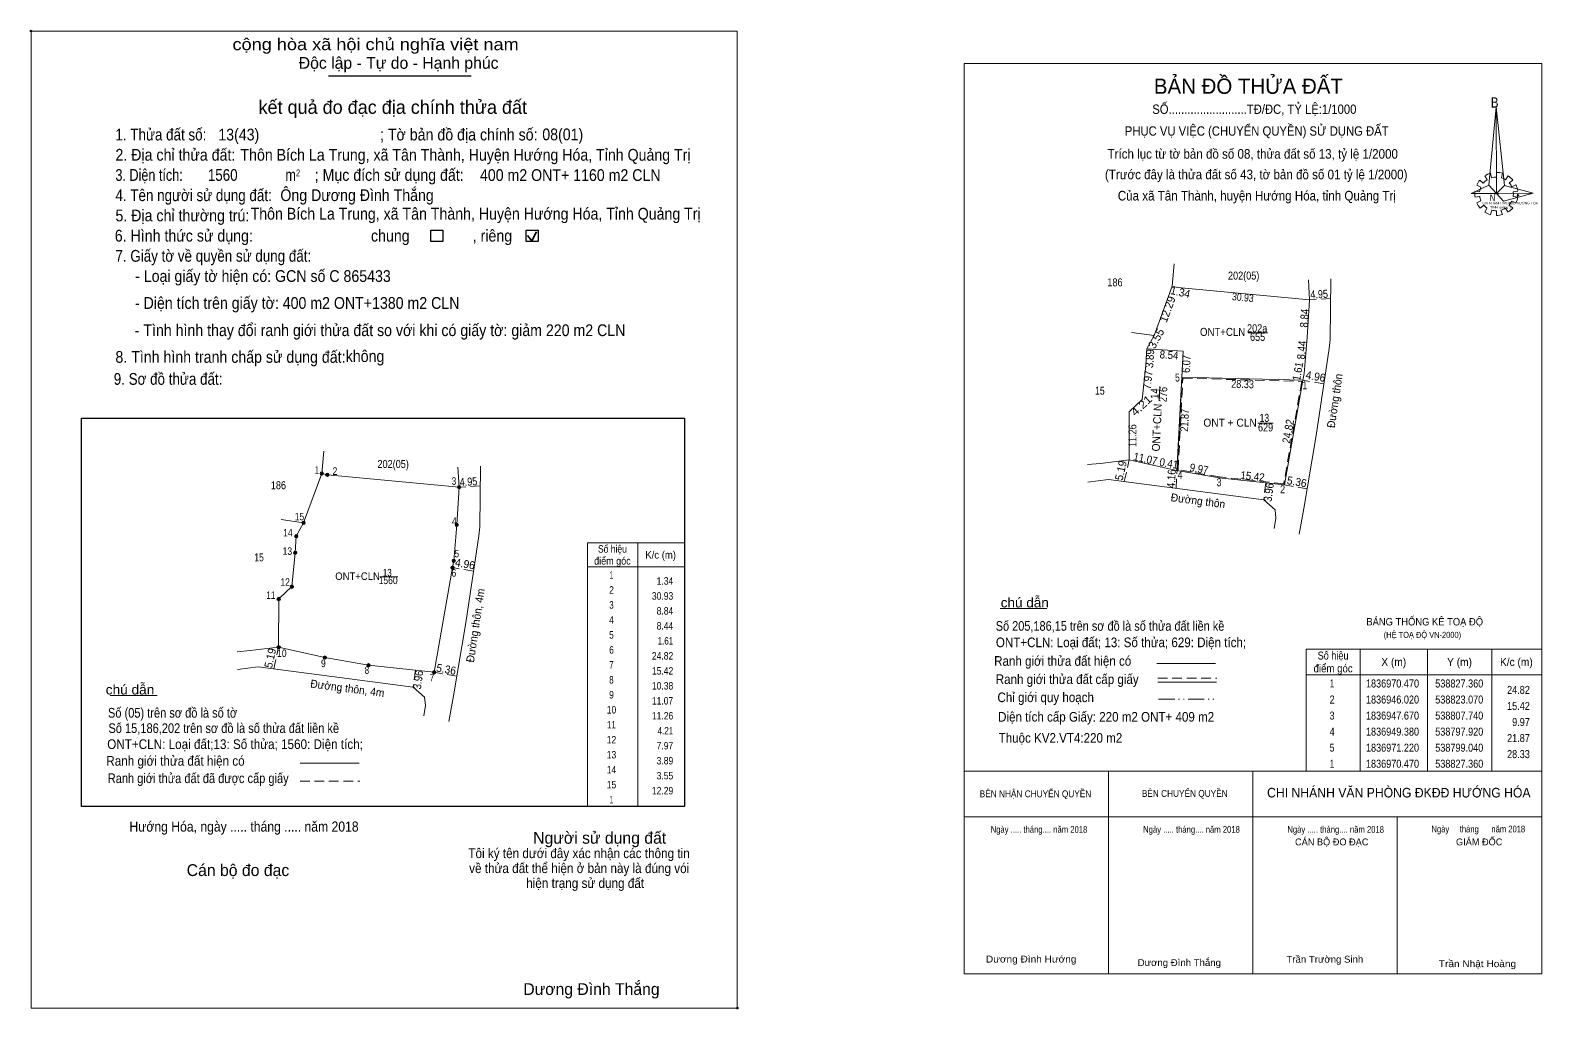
# Model space of a CAD drawing. Header units: metres. Extents: x 537654 to 538880, y 1836824 to 1837052.
# Drawn here: x 537653.7 to 538007, y 1836823.5 to 1837052.4 of the extents above; entities that cross this region are included whole.
import ezdxf
from ezdxf.enums import TextEntityAlignment as Align

# ---------------------------------------------------------------- set-up
doc = ezdxf.new("R2010")
doc.units = ezdxf.units.M
doc.header["$LTSCALE"] = 0.75
doc.header["$PDMODE"] = 32
doc.header["$PDSIZE"] = 0.375
doc.linetypes.add('DASH_DOUBLE_DOT', pattern=[9.2, 5, -1.2, 0.3, -1.2, 0.3, -1.2])
doc.linetypes.add('MEDIUM_DASHED', pattern=[4.5, 3, -1.5])
for name, color, linetype, lineweight in [('1', 7, 'Continuous', 13), ('17', 7, 'Continuous', 13), ('2', 7, 'Continuous', 13), ('3', 7, 'Continuous', 13), ('5', 7, 'Continuous', 13), ('6', 7, 'Continuous', 13), ('62', 7, 'MEDIUM_DASHED', 13), ('63', 7, 'Continuous', 13), ('7', 7, 'Continuous', 25)]:
    doc.layers.add(name, color=color, linetype=linetype, lineweight=lineweight)
doc.layers.add('4', color=7, linetype='Continuous')
doc.layers.add('54', color=7, linetype='Continuous')

msp = doc.modelspace()

# ---------------------------------------------------------------- hatches: boundary and pattern name
at = {"layer": '3'}
for points in [[(537722.1999, 1836948.8316, 1), (537721.3999, 1836948.8316, 1)], [(537723.5099, 1836948.5416, 1), (537722.7099, 1836948.5416, 1)], [(537754.2999, 1836945.6516, 1), (537753.4999, 1836945.6516, 1)], [(537717.9499, 1836937.3016, 1), (537717.1499, 1836937.3016, 1)], [(537753.7599, 1836936.8316, 1), (537752.9599, 1836936.8316, 1)], [(537716.2399, 1836934.1916, 1), (537715.4399, 1836934.1916, 1)], [(537715.9999, 1836930.3116, 1), (537715.1999, 1836930.3116, 1)], [(537753.0499, 1836928.4216, 1), (537752.2499, 1836928.4216, 1)], [(537752.7699, 1836926.8316, 1), (537751.9699, 1836926.8316, 1)], [(537715.2099, 1836922.3816, 1), (537714.4099, 1836922.3816, 1)], [(537712.1399, 1836919.5016, 1), (537711.3399, 1836919.5016, 1)], [(537712.1299, 1836908.2416, 1), (537711.3299, 1836908.2416, 1)], [(537722.9299, 1836905.8116, 1), (537722.1299, 1836905.8116, 1)], [(537733.1499, 1836904.0316, 1), (537732.3499, 1836904.0316, 1)], [(537748.4799, 1836902.3816, 1), (537747.6799, 1836902.3816, 1)]]:
    msp.add_hatch(color=256, dxfattribs=at).paths.add_polyline_path(points)

# ---------------------------------------------------------------- linework, layer by layer
at = {"layer": '1'}
for p, q in [((537992.48, 1837017.42), (537993.3, 1837016.7)), ((537994.22, 1837017.48), (537993.63, 1837018.37)), ((537994.97, 1837018.99), (537995.23, 1837017.93)), ((537996.35, 1837018.1), (537996.38, 1837019.19)), ((537997.79, 1837018.99), (537997.52, 1837017.89)), ((537998.51, 1837017.48), (537999.09, 1837018.37)), ((538000.17, 1837017.42), (537999.36, 1837016.73)), ((537999.95, 1837015.81), (538000.93, 1837016.29)), ((537991.34, 1837014.85), (537992.42, 1837014.68)), ((537992.42, 1837013.59), (537991.34, 1837013.42)), ((537992.75, 1837015.78), (537991.76, 1837016.19)), ((537995.82, 1837014.21), (537996.87, 1837014.21)), ((538001.39, 1837014.85), (538000.27, 1837014.68)), ((538000.27, 1837013.59), (538001.39, 1837013.42)), ((537991.76, 1837012.09), (537992.75, 1837012.57)), ((537993.4, 1837011.54), (537992.55, 1837010.86)), ((537993.63, 1837009.94), (537994.19, 1837010.89)), ((537995.3, 1837010.38), (537994.97, 1837009.32)), ((537996.35, 1837009.15), (537996.35, 1837010.21)), ((537997.43, 1837010.38), (537997.75, 1837009.36)), ((537999.09, 1837009.94), (537998.51, 1837010.86)), ((537999.29, 1837011.54), (538000.17, 1837010.89)), ((538000.96, 1837012.05), (537999.88, 1837012.46)), ((537871.96, 1836879.31), (538006.96, 1836879.31)), ((537905.71, 1836879.31), (537905.71, 1836831.93)), ((537939.46, 1836879.31), (537939.46, 1836831.93)), ((537871.96, 1836868.57), (538006.96, 1836868.57)), ((537973.17, 1836868.57), (537973.17, 1836831.93))]:
    msp.add_line(p, q, dxfattribs=at)
for points in [[(537871.96, 1836831.93), (537871.96, 1837044.62), (538006.96, 1837044.62), (538006.96, 1836831.93)], [(537871.96, 1836831.93), (537871.96, 1837044.62), (538006.96, 1837044.62), (538006.96, 1836831.93)], [(537996.28, 1837034.49), (537996.35, 1837014.24), (537994.58, 1837016.25)], [(537996.28, 1837034.49), (537996.35, 1837014.24), (537998.21, 1837016.12)], [(537990.46, 1837014.24), (537994.58, 1837016.25), (537996.35, 1837014.24)], [(538004.98, 1837014.31), (537996.35, 1837014.24), (537998.21, 1837016.12)], [(538004.92, 1837014.34), (537998.05, 1837012.5), (537996.35, 1837014.24)]]:
    msp.add_lwpolyline(points, close=True, dxfattribs=at)
at = {"layer": '1', "linetype": 'MEDIUM_DASHED'}
msp.add_lwpolyline([(537950.85, 1836970.37), (537946.65, 1836946.43), (537931.56, 1836948.06), (537921.97, 1836949.73), (537923.07, 1836971.1)], close=True, dxfattribs=at)
at = {"layer": '1'}
for centre, major_axis, start_param, end_param in [((537996.3623, 1837014.169), (5.0474, 0), 2.43958176, 2.72400246), ((537996.3623, 1837014.169), (3.9558, 0), 2.13373541, 2.44496261), ((537996.3623, 1837014.169), (5.0474, 0), 1.84955988, 2.13900916), ((537996.3623, 1837014.169), (3.9558, 0), 1.56985589, 1.85611068), ((537996.3623, 1837014.169), (5.0474, 0), 1.27924208, 1.56332225), ((537996.3623, 1837014.169), (3.9558, 0), 1.00270906, 1.2755622), ((537996.3623, 1837014.169), (5.0474, 0), 0.71056237, 0.99687234), ((537996.3623, 1837014.169), (3.9558, 0), 0.42678376, 0.70646463), ((537996.3623, 1837014.169), (5.0474, 0), 0.1390515, 0.43393316), ((537996.3623, 1837014.169), (5.0474, 0), 3.00667928, 3.29139349), ((537996.3623, 1837014.169), (3.9558, 0), 2.72368549, 3.01515824), ((537996.3623, 1837014.169), (3.9558, 0), 3.28229955, 3.56105054), ((537996.3623, 1837014.169), (3.9558, 0), 6.13558388, 6.41618463), ((537996.3623, 1837014.169), (5.0474, 0), 5.85230288, 6.13839648), ((537996.3623, 1837014.169), (5.0474, 0), 3.56988637, 3.85691866), ((537996.3623, 1837014.169), (3.9558, 0), 3.86077574, 4.13258255), ((537996.3335, 1837014.139), (5.0474, 0), 4.1470906, 4.43659307), ((537996.3623, 1837014.169), (3.9558, 0), 4.43854677, 4.71314001), ((537996.3623, 1837014.169), (5.0474, 0), 4.71301008, 4.99761054), ((537996.3623, 1837014.169), (3.9558, 0), 4.99087134, 5.28933161), ((537996.3623, 1837014.169), (5.0474, 0), 5.28561416, 5.56798705), ((537996.3623, 1837014.169), (3.9558, 0), 5.56137327, 5.83951437)]:
    msp.add_ellipse(centre, major_axis=major_axis, ratio=0.995001, start_param=start_param, end_param=end_param, dxfattribs=at)
msp.add_point((538001.39, 1837013.83), dxfattribs=at)
at = {"layer": '17'}
for p, q in [((537880.38, 1836917.27), (537891.24, 1836917.27)), ((537672.38, 1836896.93), (537683.34, 1836896.93))]:
    msp.add_line(p, q, dxfattribs=at)
at = {"layer": '2'}
for p, q in [((537920.58, 1836992.61), (537921.89, 1836992.32)), ((537921.89, 1836992.32), (537952.68, 1836989.43)), ((537911.06, 1836981.82), (537916.33, 1836981.08)), ((537938.37, 1836981.67), (537942.84, 1836981.67)), ((537922.83, 1836971.36), (537951.15, 1836970.61)), ((537917.51, 1836965.8), (537917.66, 1836969.14)), ((537940.6, 1836960.6), (537944.18, 1836960.6))]:
    msp.add_line(p, q, dxfattribs=at)
at = {"layer": '2', "linetype": 'MEDIUM_DASHED'}
for p, q in [((537957.62, 1836989.71), (537952.68, 1836989.43)), ((537956.03, 1836969.75), (537951.15, 1836970.61)), ((537909.37, 1836946.96), (537910.51, 1836952.02))]:
    msp.add_line(p, q, dxfattribs=at)
at = {"layer": '2', "lineweight": 25}
for p, q in [((537665.61, 1836961.79), (537806.57, 1836961.79)), ((537806.57, 1836961.79), (537806.57, 1836871.05))]:
    msp.add_line(p, q, dxfattribs=at)
at = {"layer": '2'}
for points in [[(537921.05, 1836997.81), (537920.58, 1836992.61), (537916.33, 1836981.08), (537914.62, 1836977.97), (537914.38, 1836974.09), (537913.59, 1836966.16)], [(537957.68, 1836994.29), (537957.5, 1836980.15), (537957.26, 1836978.01), (537954.23, 1836957.72), (537951.38, 1836940.66), (537950.29, 1836934.69)], [(537952.42, 1836994.1), (537952.68, 1836989.43), (537952.14, 1836980.61), (537951.43, 1836972.2), (537951.15, 1836970.61)], [(537914.62, 1836977.97), (537923.14, 1836977.42), (537921.71, 1836949.52)], [(537951.15, 1836970.61), (537946.86, 1836946.16), (537931.53, 1836947.81), (537921.31, 1836949.59), (537910.51, 1836952.02)], [(537913.59, 1836966.16), (537910.52, 1836963.28), (537910.51, 1836952.02)], [(537910.51, 1836952.02), (537903.84, 1836951.21), (537900.8, 1836950.92)], [(537910.51, 1836952.02), (537903.84, 1836951.21), (537900.8, 1836950.92)], [(537944.42, 1836936), (537944.83, 1836938.41), (537944.63, 1836940.35), (537941.97, 1836942.7), (537905.68, 1836947.44), (537900.86, 1836946.79)]]:
    msp.add_lwpolyline(points, dxfattribs=at)
for points in [[(537920.58, 1836992.61), (537921.89, 1836992.32), (537952.68, 1836989.43), (537952.14, 1836980.61), (537951.43, 1836972.2), (537951.15, 1836970.61), (537922.83, 1836971.36), (537923.14, 1836977.42), (537914.62, 1836977.97), (537916.33, 1836981.08)], [(537914.62, 1836977.97), (537923.14, 1836977.42), (537922.83, 1836971.36), (537921.7, 1836949.49), (537921.3, 1836949.6), (537910.51, 1836952.02), (537910.52, 1836963.28), (537913.59, 1836966.16), (537914.38, 1836974.09)]]:
    msp.add_lwpolyline(points, close=True, dxfattribs=at)
at = {"layer": '2', "lineweight": 25}
msp.add_lwpolyline([(537806.57, 1836871.05), (537665.61, 1836871.05), (537665.61, 1836961.79)], dxfattribs=at)
at = {"layer": '3'}
for p, q in [((537721.8, 1836948.84), (537723.11, 1836948.55)), ((537723.11, 1836948.55), (537753.9, 1836945.66)), ((537712.28, 1836938.05), (537717.55, 1836937.31)), ((537795.65, 1836932.66), (537795.65, 1836871.06)), ((537735.39, 1836924.67), (537739.55, 1836924.67))]:
    msp.add_line(p, q, dxfattribs=at)
at = {"layer": '3', "linetype": 'MEDIUM_DASHED'}
for p, q in [((537758.84, 1836945.94), (537753.9, 1836945.66)), ((537757.25, 1836925.98), (537752.37, 1836926.84)), ((537710.59, 1836903.19), (537711.73, 1836908.25)), ((537743.7, 1836902.86), (537743.19, 1836898.93)), ((537753.36, 1836901.46), (537748.08, 1836902.39))]:
    msp.add_line(p, q, dxfattribs=at)
at = {"layer": '3'}
for points in [[(537722.27, 1836954.04), (537721.8, 1836948.84), (537717.55, 1836937.31), (537715.84, 1836934.2), (537715.6, 1836930.32), (537714.81, 1836922.39)], [(537758.9, 1836950.52), (537758.72, 1836936.38), (537758.48, 1836934.24), (537755.45, 1836913.95), (537752.6, 1836896.89), (537751.51, 1836890.92)], [(537753.64, 1836950.33), (537753.9, 1836945.66), (537753.36, 1836936.84), (537752.65, 1836928.43), (537752.37, 1836926.84)], [(537795.65, 1836871.06), (537783.89, 1836871.06), (537783.89, 1836932.66), (537795.65, 1836932.66)], [(537795.65, 1836932.66), (537806.57, 1836932.66), (537806.57, 1836871.06), (537795.65, 1836871.06)], [(537752.37, 1836926.84), (537748.08, 1836902.39), (537732.75, 1836904.04), (537722.53, 1836905.82), (537711.73, 1836908.25)], [(537783.89, 1836927.06), (537795.65, 1836927.06), (537806.57, 1836927.06)], [(537714.81, 1836922.39), (537711.74, 1836919.51), (537711.73, 1836908.25)], [(537711.73, 1836908.25), (537705.06, 1836907.44), (537702.02, 1836907.15)], [(537711.73, 1836908.25), (537705.06, 1836907.44), (537702.02, 1836907.15)], [(537745.64, 1836892.23), (537746.05, 1836894.64), (537745.85, 1836896.58), (537743.19, 1836898.93), (537706.9, 1836903.67), (537702.08, 1836903.02)]]:
    msp.add_lwpolyline(points, dxfattribs=at)
for centre in [(537721.7999, 1836948.8316), (537723.1099, 1836948.5416), (537753.8999, 1836945.6516), (537717.5499, 1836937.3016), (537753.3599, 1836936.8316), (537715.8399, 1836934.1916), (537715.5999, 1836930.3116), (537752.6499, 1836928.4216), (537752.3699, 1836926.8316), (537714.8099, 1836922.3816), (537711.7399, 1836919.5016), (537711.7299, 1836908.2416), (537722.5299, 1836905.8116), (537732.7499, 1836904.0316), (537748.0799, 1836902.3816)]:
    msp.add_circle(centre, 0.4, dxfattribs=at)
at = {"layer": '5'}
msp.add_lwpolyline([(537871.95, 1837044.62), (538006.95, 1837044.62), (538006.95, 1836831.92), (537871.95, 1836831.92)], close=True, dxfattribs=at)
at = {"layer": '6'}
for p, q in [((537917.01, 1836904.45), (537930.72, 1836904.45)), ((537917.22, 1836900.06), (537930.93, 1836900.06)), ((537716.74, 1836881.18), (537730.58, 1836881.18))]:
    msp.add_line(p, q, dxfattribs=at)
at = {"layer": '6', "linetype": 'MEDIUM_DASHED'}
for p, q in [((537917.22, 1836900.99), (537931.02, 1836900.99)), ((537716.73, 1836876.92), (537730.67, 1836876.92))]:
    msp.add_line(p, q, dxfattribs=at)
at = {"layer": '62'}
for p, q in [((537921.49, 1836945.37), (537921.71, 1836949.52)), ((537942.48, 1836946.63), (537941.97, 1836942.7)), ((537952.14, 1836945.23), (537946.86, 1836946.16))]:
    msp.add_line(p, q, dxfattribs=at)
at = {"layer": '63'}
for p, q in [((537964.51, 1836907.81), (537964.51, 1836879.31)), ((537980.26, 1836907.81), (537980.26, 1836879.31)), ((537995.26, 1836907.81), (537995.26, 1836879.31)), ((537951.91, 1836901.81), (538006.96, 1836901.81))]:
    msp.add_line(p, q, dxfattribs=at)
at = {"layer": '63', "linetype": 'DASH_DOUBLE_DOT'}
msp.add_line((537917.41, 1836896.11), (537931.21, 1836896.11), dxfattribs=at)
at = {"layer": '63'}
msp.add_lwpolyline([(537951.91, 1836907.81), (538006.96, 1836907.81), (538006.96, 1836879.31), (537951.91, 1836879.31)], close=True, dxfattribs=at)
at = {"layer": '7'}
msp.add_line((537723.37, 1837041.76), (537756.76, 1837041.76), dxfattribs=at)
at = {"layer": '7', "lineweight": 35}
for p, q in [((537769.93, 1837004.44), (537770.87, 1837003.22)), ((537770.87, 1837003.22), (537772.02, 1837005.27))]:
    msp.add_line(p, q, dxfattribs=at)
at = {"layer": '7', "lineweight": 13}
msp.add_lwpolyline([(537653.85, 1837052.23), (537818.92, 1837052.23), (537818.92, 1836823.91), (537653.85, 1836823.91)], close=True, dxfattribs=at)
at = {"layer": '7'}
for points in [[(537747.26, 1837005.66), (537750.1, 1837005.66), (537750.1, 1837003.02), (537747.26, 1837003.02)], [(537769.57, 1837005.66), (537772.4, 1837005.66), (537772.4, 1837003.02), (537769.57, 1837003.02)]]:
    msp.add_lwpolyline(points, close=True, dxfattribs=at)
for p in [(537653.85, 1837052.23), (537818.92, 1836823.91)]:
    msp.add_point(p, dxfattribs=at)

# ---------------------------------------------------------------- texts
at = {"layer": '1'}
msp.add_text('BẢN ĐỒ THỬA ĐẤT', height=3.574, dxfattribs=at).set_placement((537938.39, 1837037.56), align=Align.CENTER)
for s, height, width, p in [('SỐ.........................TĐ/ĐC, TỶ LỆ:1/1000', 2.188, 0.9, (537939.775, 1837032.87)), ('PHỤC VỤ VIỆC (CHUYỂN QUYỀN) SỬ DỤNG ĐẤT', 2.188, 0.9, (537940.33, 1837027.78)), ('BẢNG THỐNG KÊ TOẠ ĐỘ ', 1.725, 0.95, (537979.905, 1836913.33)), ('(HỆ TOẠ ĐỘ VN-2000)', 1.4, 0.9, (537979.06, 1836910.43))]:
    msp.add_text(s, height=height, dxfattribs=dict(at, width=width)).set_placement(p, align=Align.CENTER)
for s, height, width, p in [('B', 2.377, 0.85, (537995.05, 1837034.35)), ('N', 1.486, 0.9, (537994.81, 1837012.51)), ('CHI NHÁNH VPĐKĐĐ-HƯỚNG HÓA', 0.5623, 0.95, (537993.08, 1837011.75)), ('TỈNH quảng trị', 0.5625, 1.05, (537994.88, 1837010.78)), ('Hướng Hóa, ngày ..... tháng ..... năm 2018', 2.363, 0.9, (537676.85, 1836865.15))]:
    msp.add_text(s, height=height, dxfattribs=dict(at, width=width)).set_placement(p)
for s, height, width, p in [('BÊN NHẬN CHUYỂN QUYỀN', 1.604, 0.9, (537901.66, 1836873.18)), ('BÊN CHUYỂN QUYỀN', 1.604, 0.9, (537933.54, 1836873.26)), ('CHI NHÁNH VĂN PHÒNG ĐKĐĐ HƯỚNG HÓA', 2.244, 0.95, (538004.34, 1836873.13)), ('Ngày ..... tháng.... năm 2018', 1.575, 0.85, (537900.74, 1836864.88)), ('Ngày ..... tháng.... năm 2018', 1.575, 0.85, (537936.39, 1836864.88)), ('Ngày ..... tháng.... năm 2018', 1.575, 0.85, (537970.08, 1836864.88)), ('Ngày     tháng      năm 2018', 1.561, 0.85, (538003.08, 1836864.97)), ('Dương Đình Hướng', 1.6, 1.1, (537898.19, 1836834.56)), ('Trần Trường Sinh', 1.6, 1.05, (537965.24, 1836834.52)), ('Dương Đình Thắng', 1.6, 1.05, (537931.98, 1836833.74)), ('Trần Nhật Hoàng', 1.6, 1.1, (538000.96, 1836833.48))]:
    msp.add_text(s, height=height, dxfattribs=dict(at, width=width)).set_placement(p, align=Align.RIGHT)
for s, p in [('CÁN BỘ ĐO ĐẠC', (537966.45, 1836861.94)), ('GIÁM ĐỐC', (537997.76, 1836861.94))]:
    msp.add_text(s, height=1.604, dxfattribs=at).set_placement(p, align=Align.RIGHT)
msp.add_text('Dương Đình Thắng', height=2.75, dxfattribs=at).set_placement((537768.91, 1836826.98))
at = {"layer": '2', "width": 0.85}
for s, p in [('202(05)', (537937.285, 1836994.15)), ('202a', (537940.435, 1836981.84)), ('655', (537940.54, 1836979.83))]:
    msp.add_text(s, height=1.87, dxfattribs=at).set_placement(p, align=Align.CENTER)
at = {"layer": '2'}
for s, rotation, width, p in [('1.34', 347.518, 0.95, (537922.2979, 1836990.3002)), ('4.95', 3.244, 0.85, (537954.9721, 1836989.8097)), ('8.84', 86.496, 0.9, (537952.4121, 1836985.0779)), ('3.89', 86.46, 0.9, (537916.2525, 1836975.6323)), ('8.54', 356.306, 0.9, (537919.7848, 1836975.6103)), ('8.44', 85.174, 0.9, (537951.7537, 1836977.5963)), ('6.07', 87.072, 0.85, (537924.8081, 1836974.3822)), ('1.61', 80.013, 0.9, (537950.8556, 1836972.5528)), ('7.97', 84.311, 0.9, (537915.7844, 1836970.5923)), ('28.33', 358.483, 0.85, (537937.0002, 1836968.8088)), ('4.96', 350.005, 0.95, (537953.9427, 1836970.6165)), ('4.21', 43.171, 1.15, (537914.0053, 1836964.0256)), ('14', 87.529, 0.9, (537917.4131, 1836967.4697)), ('276', 87.529, 0.85, (537919.3692, 1836967.2547)), ('11.26', 89.949, 0.85, (537912.2124, 1836957.6792)), ('629', 359.97, 0.85, (537942.3995, 1836958.6691)), ('13', 359.97, 0.8, (537942.1195, 1836960.8994)), ('11.07', 347.32, 0.9, (537914.1248, 1836951.3644)), ('0.41', 350.074, 0.9, (537919.6338, 1836950.2766))]:
    msp.add_text(s, height=1.87, rotation=rotation, dxfattribs=dict(at, width=width)).set_placement(p, align=Align.CENTER)
for s, rotation, p in [('12.29', 69.766, (537920.3448, 1836986.8916)), ('3.55', 61.196, (537917.6551, 1836979.9345))]:
    msp.add_text(s, height=1.87, rotation=rotation, dxfattribs=at).set_placement(p, align=Align.CENTER)
for s, width, p in [('ONT+CLN ', 0.9, (537938.27, 1836980.99)), (' 5', 0.8, (537922.37, 1836970.32)), (' 1', 0.75, (537952.08, 1836968.5)), (' 4', 0.85, (537923.02, 1836947.56)), (' 3', 0.8, (537932.08, 1836945.86)), (' 2', 0.85, (537946.97, 1836944.22))]:
    msp.add_text(s, height=1.87, dxfattribs=dict(at, width=width)).set_placement(p, align=Align.RIGHT)
at = {"layer": '2', "width": 0.95}
for s, rotation, p in [('ONT+CLN ', 87.529, (537918.1902, 1836965.7594)), ('ONT + CLN', 359.97, (537940.339, 1836959.7736))]:
    msp.add_text(s, height=1.87, rotation=rotation, dxfattribs=at).set_placement(p, align=Align.RIGHT)
at = {"layer": '3'}
for s, width, p in [(' 1', 0.75, (537721.16, 1836948.78)), (' 2', 0.85, (537725.44, 1836948.52)), (' 3', 0.8, (537753.23, 1836946.19)), (' 15', 0.85, (537717.69, 1836937.89)), (' 4', 0.85, (537753.34, 1836936.81)), (' 14', 0.85, (537714.99, 1836934.12)), (' 13', 0.85, (537714.87, 1836929.83)), (' 5', 0.8, (537753.89, 1836929.24)), (' 6', 0.85, (537753.24, 1836924.73)), ('1.34', 0.85, (537803.95, 1836922.85)), (' 11', 0.8, (537710.95, 1836919.52)), (' 12', 0.85, (537714.35, 1836922.59)), ('30.93', 0.85, (537803.95, 1836919.35)), ('8.84', 0.85, (537803.95, 1836915.85)), ('8.44', 0.85, (537803.95, 1836912.35)), ('1.61', 0.8, (537803.95, 1836908.85)), (' 10', 0.85, (537713.59, 1836905.96)), ('24.82', 0.85, (537803.95, 1836905.35)), (' 9', 0.85, (537722.73, 1836903.59)), (' 8', 0.8, (537732.87, 1836902)), ('15.42', 0.85, (537803.95, 1836901.85)), (' 7', 0.8, (537748.08, 1836900.24)), ('10.38', 0.85, (537803.95, 1836898.35)), ('11.07', 0.85, (537803.95, 1836894.85)), ('11.26', 0.85, (537803.95, 1836891.35)), ('4.21', 0.8, (537803.95, 1836887.85)), ('7.97', 0.85, (537803.95, 1836884.35)), ('3.89', 0.85, (537803.95, 1836880.85)), ('3.55', 0.85, (537803.95, 1836877.35)), ('12.29', 0.85, (537803.95, 1836873.85))]:
    msp.add_text(s, height=1.75, dxfattribs=dict(at, width=width)).set_placement(p, align=Align.RIGHT)
for s, height, width, p in [('202(05)', 1.87, 0.85, (537738.495, 1836950.12)), ('186', 1.87, 0.85, (537711.675, 1836945.16)), ('Số hiệu', 1.75, 0.85, (537789.745, 1836930.34)), ('15', 1.87, 0.8, (537707.14, 1836928.3)), ('điểm góc', 1.75, 0.9, (537789.74, 1836927.54)), ('K/c (m)', 1.75, 0.95, (537801.015, 1836928.94)), ('ONT+CLN', 1.75, 0.95, (537730.17, 1836923.97)), ('1560', 1.75, 0.85, (537737.325, 1836922.99)), ('13', 1.75, 0.8, (537737.115, 1836924.79)), (' 1', 1.75, 0.75, (537789.25, 1836924.25)), (' 2', 1.75, 0.85, (537789.25, 1836920.75)), (' 3', 1.75, 0.8, (537789.25, 1836917.25)), (' 4', 1.75, 0.85, (537789.255, 1836913.75)), (' 5', 1.75, 0.8, (537789.25, 1836910.25)), (' 6', 1.75, 0.85, (537789.25, 1836906.75)), (' 7', 1.75, 0.8, (537789.245, 1836903.25)), (' 8', 1.75, 0.8, (537789.245, 1836899.75)), (' 9', 1.75, 0.85, (537789.25, 1836896.25)), (' 10', 1.75, 0.85, (537789.245, 1836892.75)), (' 11', 1.75, 0.8, (537789.25, 1836889.25)), (' 12', 1.75, 0.85, (537789.25, 1836885.75)), (' 13', 1.75, 0.85, (537789.25, 1836882.25)), (' 14', 1.75, 0.85, (537789.245, 1836878.75)), (' 15', 1.75, 0.85, (537789.25, 1836875.25)), (' 1', 1.75, 0.75, (537789.25, 1836871.75))]:
    msp.add_text(s, height=height, dxfattribs=dict(at, width=width)).set_placement(p, align=Align.CENTER)
for s, rotation, width, p in [('4.95', 3.244, 0.85, (537756.1521, 1836945.9897)), ('4.96', 350.005, 0.95, (537755.1227, 1836926.7965)), ('Đường thôn, 4m', 81.507, 0.95, (537758.6465, 1836913.1919)), ('5.19', 77.303, 0.95, (537710.6657, 1836905.5045)), ('5.36', 350.011, 0.95, (537750.7328, 1836902.1667)), ('Đường thôn, 4m', 352.558, 0.95, (537727.6789, 1836897.7226)), ('3.96', 82.606, 0.9, (537745.2561, 1836900.4847))]:
    msp.add_text(s, height=1.87, rotation=rotation, dxfattribs=dict(at, width=width)).set_placement(p, align=Align.CENTER)
at = {"layer": '4', "width": 0.85}
msp.add_text('1560', height=2.75, dxfattribs=at).set_placement((537695.18, 1837017.22))
at = {"layer": '5', "width": 0.9}
for s, p in [('Trích lục từ tờ bản đồ số 08, thửa đất số 13, tỷ lệ 1/2000 ', (537939.78, 1837022.4)), ('(Trước đây là thửa đất số 43, tờ bản đồ số 01 tỷ lệ 1/2000)', (537940.215, 1837017.59)), ('Của xã Tân Thành, huyện Hướng Hóa, tỉnh Quảng Trị', (537940.365, 1837012.63))]:
    msp.add_text(s, height=2.25, dxfattribs=at).set_placement(p, align=Align.CENTER)
at = {"layer": '54', "width": 0.85}
msp.add_text('30.93', height=1.78, rotation=354.638, dxfattribs=at).set_placement((537937.0168, 1836989.1153), align=Align.CENTER)
at = {"layer": '6'}
for s, height, width, p in [('400 m2 ONT+ 1160 m2 CLN', 2.75, 0.9, (537758.78, 1837017.19)), ('Ông Dương Đình Thắng', 2.75, 0.9, (537712.13, 1837012.5)), ('Số 205,186,15 trên sơ đồ là số thửa đất liền kề', 2.25, 0.85, (537879.33, 1836912.09)), ('ONT+CLN: Loại đất; 13: Số thửa; 629: Diện tích;', 2.25, 0.9, (537879.37, 1836908.25)), ('chú dẫn', 2.271, 1.05, (537671.31, 1836897.2)), ('Số (05) trên sơ đồ là số tờ', 2.27, 0.85, (537671.83, 1836891.78)), ('Diện tích cấp Giấy: 220 m2 ONT+ 409 m2 ', 2.25, 0.9, (537879.89, 1836890.85)), ('Số 15,186,202 trên sơ đồ là số thửa đất liền kề', 2.27, 0.85, (537671.94, 1836888.19)), ('ONT+CLN: Loại đất;13: Số thửa; 1560: Diện tích;', 2.27, 0.9, (537671.66, 1836884.45)), ('Thuộc KV2.VT4:220 m2', 2.25, 0.9, (537880.01, 1836885.93)), ('Ranh giới thửa đất hiện có ', 2.271, 0.9, (537671.44, 1836880.55)), ('Ranh giới thửa đất đã được cấp giấy', 2.271, 0.85, (537671.78, 1836876.49))]:
    msp.add_text(s, height=height, dxfattribs=dict(at, width=width)).set_placement(p)
for s, width, p in [('chú dẫn', 1.05, (537886.125, 1836917.54)), ('Ranh giới thửa đất hiện có ', 0.9, (537895.36, 1836903.9)), ('Ranh giới thửa đất cấp giấy', 0.9, (537896.04, 1836899.64)), ('Chỉ giới quy hoạch', 0.9, (537891.01, 1836895.41))]:
    msp.add_text(s, height=2.25, dxfattribs=dict(at, width=width)).set_placement(p, align=Align.CENTER)
at = {"layer": '62'}
for s, width, p in [('186', 0.85, (537907.205, 1836992.57)), ('15', 0.8, (537903.68, 1836967.26))]:
    msp.add_text(s, height=1.87, dxfattribs=dict(at, width=width)).set_placement(p, align=Align.CENTER)
for s, rotation, width, p in [('Đường thôn', 81.507, 0.95, (537959.4976, 1836965.6969)), ('5.19', 77.303, 0.95, (537909.4857, 1836949.3245)), ('4.16', 86.965, 0.9, (537921.3137, 1836947.5555)), ('3.96', 82.606, 0.9, (537944.0761, 1836944.3047)), ('5.36', 350.011, 0.95, (537949.5528, 1836945.9867)), ('Đường thôn', 352.558, 0.95, (537926.4989, 1836941.5421))]:
    msp.add_text(s, height=1.87, rotation=rotation, dxfattribs=dict(at, width=width)).set_placement(p, align=Align.CENTER)
at = {"layer": '63'}
for s, rotation, width, p in [('21.87', 87.064, 0.85, (537924.3999, 1836961.2271)), ('24.82', 80.048, 0.9, (537948.598, 1836958.5384)), ('9.97', 350.122, 0.9, (537926.6996, 1836949.007)), ('15.42', 353.857, 0.9, (537939.2699, 1836947.2586))]:
    msp.add_text(s, height=1.87, rotation=rotation, dxfattribs=dict(at, width=width)).set_placement(p, align=Align.CENTER)
for s, width, p in [('Số hiệu', 0.85, (537958.185, 1836905.36)), ('điểm góc', 0.9, (537958.19, 1836902.36)), ('X (m)', 0.95, (537972.365, 1836903.86)), ('Y (m)', 0.95, (537987.745, 1836903.86)), ('K/c (m)', 0.95, (538001.025, 1836903.86)), (' 1', 0.75, (537957.67, 1836898.83)), ('1836970.470', 0.85, (537972.07, 1836898.83)), ('538827.360', 0.85, (537987.67, 1836898.83)), (' 2', 0.85, (537957.67, 1836895.08)), ('1836946.020', 0.85, (537972.07, 1836895.08)), ('538823.070', 0.85, (537987.67, 1836895.08)), (' 3', 0.8, (537957.67, 1836891.33)), ('1836947.670', 0.85, (537972.07, 1836891.33)), ('538807.740', 0.85, (537987.67, 1836891.33)), (' 4', 0.85, (537957.675, 1836887.58)), ('1836949.380', 0.85, (537972.07, 1836887.58)), ('538797.920', 0.85, (537987.67, 1836887.58)), (' 5', 0.8, (537957.675, 1836883.83)), ('1836971.220', 0.85, (537972.07, 1836883.83)), ('538799.040', 0.85, (537987.67, 1836883.83)), (' 1', 0.75, (537957.67, 1836880.08)), ('1836970.470', 0.85, (537972.07, 1836880.08)), ('538827.360', 0.85, (537987.67, 1836880.08))]:
    msp.add_text(s, height=1.87, dxfattribs=dict(at, width=width)).set_placement(p, align=Align.CENTER)
at = {"layer": '63', "width": 0.85}
for s, p in [('24.82', (538004.17, 1836897.33)), ('15.42', (538004.17, 1836893.58)), ('9.97', (538004.17, 1836889.83)), ('21.87', (538004.17, 1836886.08)), ('28.33', (538004.17, 1836882.33))]:
    msp.add_text(s, height=1.87, dxfattribs=at).set_placement(p, align=Align.RIGHT)
at = {"layer": '7'}
for s, height, width, p in [('cộng hòa xã hội chủ nghĩa việt nam', 2.755, 1.15, (537700.94, 1837047.76)), ('1. Thửa đất số:', 2.755, 0.85, (537673.58, 1837026.66)), ('13(43)', 2.75, 0.9, (537697.63, 1837026.66)), ('; Tờ bản đồ địa chính số:', 2.755, 0.9, (537735.41, 1837026.66)), ('08(01)', 2.75, 0.9, (537773.35, 1837026.7)), ('2. Địa chỉ thửa đất:', 2.755, 0.9, (537673.58, 1837021.93)), ('Thôn Bích La Trung, xã Tân Thành, Huyện Hướng Hóa, Tỉnh Quảng Trị', 2.75, 0.9, (537702.8, 1837021.93)), ('3. Diện tích:', 2.755, 0.8, (537673.58, 1837017.22)), ('2', 1.574, 0.8, (537715.79, 1837018.3)), ('; Mục đích sử dụng đất:', 2.755, 0.9, (537720.14, 1837017.22)), ('m', 2.755, 0.8, (537713.3, 1837017.22)), ('4. Tên người sử dụng đất:', 2.755, 0.85, (537673.58, 1837012.48)), ('5. Địa chỉ thường trú:', 2.755, 0.9, (537673.58, 1837007.76)), ('Thôn Bích La Trung, xã Tân Thành, Huyện Hướng Hóa, Tỉnh Quảng Trị', 2.75, 0.9, (537705.17, 1837008.17)), ('6. Hình thức sử dụng:', 2.755, 0.9, (537673.43, 1837003.03)), ('chung                , riêng', 2.755, 0.9, (537733.31, 1837003.03)), ('7. Giấy tờ về quyền sử dụng đất:', 2.755, 0.85, (537673.58, 1836998.32)), ('     - Loại giấy tờ hiện có: GCN số C 865433', 2.75, 0.9, (537673.58, 1836993.6)), ('- Diện tích trên giấy tờ: 400 m2 ONT+1380 m2 CLN', 2.75, 0.9, (537678.14, 1836987.31)), ('     - Tình hình thay đổi ranh giới thửa đất so với khi có giấy tờ: giảm 220 m2 CLN', 2.75, 0.9, (537673.49, 1836980.94)), ('8. Tình hình tranh chấp sử dụng đất: ', 2.752, 0.9, (537673.58, 1836974.7)), ('không', 2.756, 0.9, (537727.4, 1836974.89)), ('9. Sơ đồ thửa đất:', 2.755, 0.85, (537673.19, 1836969.56))]:
    msp.add_text(s, height=height, dxfattribs=dict(at, width=width)).set_placement(p)
for s, height, p in [('Độc lập - Tự do - Hạnh phúc', 2.755, (537716.42, 1837043.41)), ('Người sử dụng đất', 2.755, (537771.21, 1836862.32)), ('Cán bộ đo đạc', 2.756, (537690.23, 1836854.77))]:
    msp.add_text(s, height=height, dxfattribs=at).set_placement(p)
for s, height, p in [('kết quả đo đạc địa chính thửa đất', 3.149, (537738.4, 1837032.88)), ('.', 0.7873, (537818.925, 1836823.52))]:
    msp.add_text(s, height=height, dxfattribs=at).set_placement(p, align=Align.CENTER)
at = {"layer": '7', "width": 0.9}
for s, p in [('Tôi ký tên dưới đây xác nhận các thông tin', (537781.94, 1836858.96)), ('về thửa đất thể hiện ở bản này là đúng vói', (537781.975, 1836855.46)), ('hiện trạng sử dụng đất', (537783.365, 1836851.98))]:
    msp.add_text(s, height=2.276, dxfattribs=at).set_placement(p, align=Align.CENTER)

doc.saveas('drawing.dxf')
